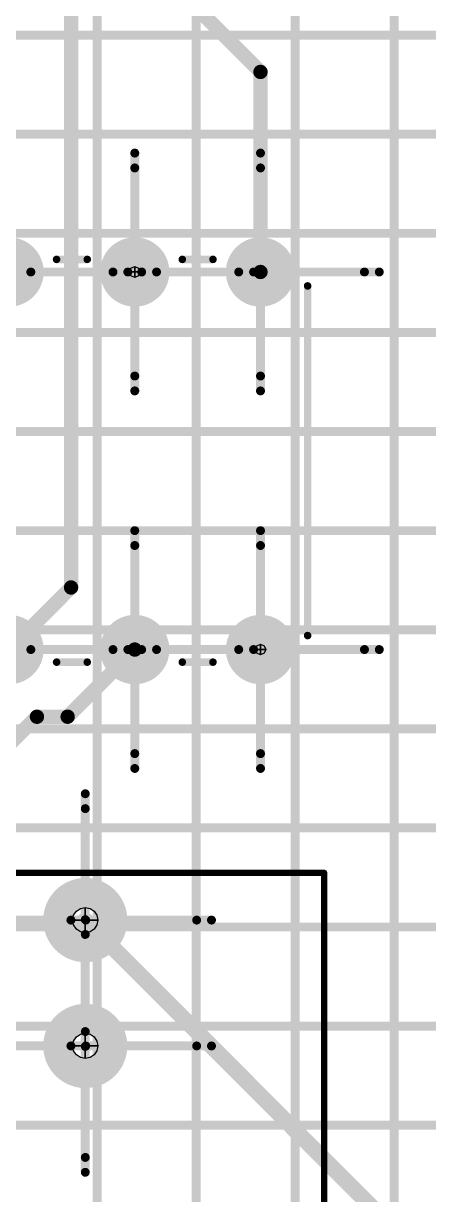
# Model space of a CAD drawing. Header units: millimetres. Extents: x 57 to 898, y 51 to 645.
# Drawn here: x 299.07 to 307.26, y 348.02 to 371.66 of the extents above; entities that cross this region are included whole.
import ezdxf

# ---------------------------------------------------------------- set-up
doc = ezdxf.new("R2010")
doc.units = ezdxf.units.MM
for name, color, linetype in [('Mechanical11', 56, 'Continuous'), ('Mechanical12', 56, 'Continuous'), ('Mechanical7', 56, 'Continuous'), ('Mechanical9', 56, 'Continuous')]:
    doc.layers.add(name, color=color, linetype=linetype)

msp = doc.modelspace()

# ---------------------------------------------------------------- linework, layer by layer
at = {"layer": 'Mechanical11', "color": 7}
for p, q in [((301.248, 366.567), (301.217, 366.643)), ((301.217, 366.643), (301.325, 366.643)), ((301.325, 366.643), (301.433, 366.643)), ((301.325, 366.535), (301.325, 366.643)), ((301.325, 366.643), (301.325, 366.535)), ((301.433, 366.643), (301.401, 366.567)), ((303.788, 366.567), (303.757, 366.643)), ((303.757, 366.643), (303.865, 366.643)), ((303.865, 366.643), (303.973, 366.643)), ((303.865, 366.535), (303.865, 366.643)), ((303.865, 366.643), (303.865, 366.535)), ((303.973, 366.643), (303.941, 366.567)), ((301.325, 366.535), (301.248, 366.567)), ((301.401, 366.567), (301.325, 366.535)), ((303.865, 366.535), (303.788, 366.567)), ((303.941, 366.567), (303.865, 366.535)), ((301.248, 358.947), (301.217, 359.023)), ((301.217, 359.023), (301.325, 359.023)), ((301.325, 358.915), (301.248, 358.947)), ((301.325, 359.023), (301.433, 359.023)), ((301.325, 358.915), (301.325, 359.023)), ((301.325, 359.023), (301.325, 358.915)), ((301.401, 358.947), (301.325, 358.915)), ((301.433, 359.023), (301.401, 358.947)), ((303.788, 358.947), (303.757, 359.023)), ((303.757, 359.023), (303.865, 359.023)), ((303.865, 358.915), (303.788, 358.947)), ((303.865, 359.023), (303.973, 359.023)), ((303.865, 358.915), (303.865, 359.023)), ((303.865, 359.023), (303.865, 358.915)), ((303.941, 358.947), (303.865, 358.915)), ((303.973, 359.023), (303.941, 358.947)), ((300.07, 353.563), (300.089, 353.661)), ((300.089, 353.661), (300.145, 353.744)), ((300.145, 353.744), (300.227, 353.799)), ((300.227, 353.799), (300.325, 353.818)), ((300.325, 353.818), (300.325, 353.563)), ((300.325, 353.563), (300.325, 353.818)), ((300.325, 353.818), (300.422, 353.799)), ((300.422, 353.799), (300.505, 353.744)), ((300.505, 353.744), (300.56, 353.661)), ((300.56, 353.661), (300.58, 353.563)), ((300.325, 353.563), (300.07, 353.563)), ((300.58, 353.563), (300.325, 353.563)), ((300.145, 351.204), (300.227, 351.259)), ((300.227, 351.259), (300.325, 351.278)), ((300.325, 351.278), (300.325, 351.023)), ((300.325, 351.023), (300.325, 351.278)), ((300.325, 351.278), (300.422, 351.259)), ((300.422, 351.259), (300.505, 351.204)), ((300.07, 351.023), (300.089, 351.121)), ((300.325, 351.023), (300.07, 351.023)), ((300.089, 351.121), (300.145, 351.204)), ((300.58, 351.023), (300.325, 351.023)), ((300.505, 351.204), (300.56, 351.121)), ((300.56, 351.121), (300.58, 351.023))]:
    msp.add_line(p, q, dxfattribs=at)
at = {"layer": 'Mechanical12', "color": 7}
for p, q in [((301.217, 366.643), (301.248, 366.72)), ((301.325, 366.643), (301.217, 366.643)), ((301.248, 366.72), (301.325, 366.752)), ((301.325, 366.752), (301.325, 366.643)), ((301.325, 366.643), (301.325, 366.752)), ((301.325, 366.752), (301.401, 366.72)), ((301.433, 366.643), (301.325, 366.643)), ((301.401, 366.72), (301.433, 366.643)), ((303.757, 366.643), (303.788, 366.72)), ((303.865, 366.643), (303.757, 366.643)), ((303.788, 366.72), (303.865, 366.752)), ((303.865, 366.752), (303.865, 366.643)), ((303.865, 366.643), (303.865, 366.752)), ((303.865, 366.752), (303.941, 366.72)), ((303.973, 366.643), (303.865, 366.643)), ((303.941, 366.72), (303.973, 366.643)), ((301.217, 359.023), (301.248, 359.1)), ((301.248, 359.1), (301.325, 359.132)), ((301.325, 359.132), (301.325, 359.023)), ((301.325, 359.023), (301.325, 359.132)), ((301.325, 359.132), (301.401, 359.1)), ((301.401, 359.1), (301.433, 359.023)), ((303.757, 359.023), (303.788, 359.1)), ((303.788, 359.1), (303.865, 359.132)), ((303.865, 359.132), (303.865, 359.023)), ((303.865, 359.023), (303.865, 359.132)), ((303.865, 359.132), (303.941, 359.1)), ((303.941, 359.1), (303.973, 359.023)), ((301.325, 359.023), (301.217, 359.023)), ((301.433, 359.023), (301.325, 359.023)), ((303.865, 359.023), (303.757, 359.023)), ((303.973, 359.023), (303.865, 359.023)), ((300.07, 353.563), (300.325, 353.563)), ((300.089, 353.466), (300.07, 353.563)), ((300.145, 353.383), (300.089, 353.466)), ((300.227, 353.328), (300.145, 353.383)), ((300.325, 353.308), (300.325, 353.563)), ((300.325, 353.563), (300.58, 353.563)), ((300.325, 353.563), (300.325, 353.308)), ((300.505, 353.383), (300.422, 353.328)), ((300.56, 353.466), (300.505, 353.383)), ((300.58, 353.563), (300.56, 353.466)), ((300.325, 353.308), (300.227, 353.328)), ((300.422, 353.328), (300.325, 353.308)), ((300.07, 351.023), (300.325, 351.023)), ((300.089, 350.926), (300.07, 351.023)), ((300.325, 350.768), (300.325, 351.023)), ((300.325, 351.023), (300.58, 351.023)), ((300.325, 351.023), (300.325, 350.768)), ((300.58, 351.023), (300.56, 350.926)), ((300.145, 350.843), (300.089, 350.926)), ((300.227, 350.788), (300.145, 350.843)), ((300.325, 350.768), (300.227, 350.788)), ((300.422, 350.788), (300.325, 350.768)), ((300.505, 350.843), (300.422, 350.788)), ((300.56, 350.926), (300.505, 350.843))]:
    msp.add_line(p, q, dxfattribs=at)
for points, const_width in [([(300.037, 360.276), (300.037, 380.273)], 0.29), ([(301.079, 373.466), (303.865, 370.68)], 0.29), ([(303.865, 366.643), (303.865, 370.68)], 0.29), ([(299.745, 366.897), (300.365, 366.897)], 0.152), ([(302.285, 366.897), (302.905, 366.897)], 0.152), ([(304.817, 359.305), (304.817, 366.362)], 0.152), ([(298.785, 359.023), (300.037, 360.276)], 0.29), ([(299.969, 357.667), (301.325, 359.023)], 0.29), ([(299.745, 358.769), (300.365, 358.769)], 0.152), ([(302.285, 358.769), (302.905, 358.769)], 0.152), ([(295.245, 353.563), (299.349, 357.667)], 0.29), ([(299.349, 357.667), (299.969, 357.667)], 0.29), ([(285.339, 354.516), (305.151, 354.516)], 0.127), ([(305.151, 338.285), (305.151, 354.516)], 0.127), ([(300.325, 353.563), (306.713, 347.175)], 0.323)]:
    msp.add_lwpolyline(points, dxfattribs=dict(at, const_width=const_width))
for points, const_width in [([(303.792, 370.68, 1), (303.937, 370.68, 1)], 0.145), ([(303.792, 370.68, 1), (303.937, 370.68, 1)], 0.145), ([(299.185, 366.643, 1), (298.385, 366.643, 1)], 0.6), ([(299.185, 366.643, 1), (298.385, 366.643, 1)], 0.6), ([(301.725, 366.643, 1), (300.925, 366.643, 1)], 0.6), ([(301.725, 366.643, 1), (300.925, 366.643, 1)], 0.6), ([(304.265, 366.643, 1), (303.465, 366.643, 1)], 0.6), ([(304.265, 366.643, 1), (303.465, 366.643, 1)], 0.6), ([(299.035, 366.643, 1), (299.335, 366.643, 1)], 0.3), ([(299.035, 366.643, 1), (299.335, 366.643, 1)], 0.3), ([(299.707, 366.897, 1), (299.783, 366.897, 1)], 0.0762), ([(300.327, 366.897, 1), (300.403, 366.897, 1)], 0.0762), ([(300.775, 366.643, 1), (301.075, 366.643, 1)], 0.3), ([(300.775, 366.643, 1), (301.075, 366.643, 1)], 0.3), ([(301.575, 366.643, 1), (301.875, 366.643, 1)], 0.3), ([(301.575, 366.643, 1), (301.875, 366.643, 1)], 0.3), ([(302.247, 366.897, 1), (302.323, 366.897, 1)], 0.0762), ([(302.867, 366.897, 1), (302.943, 366.897, 1)], 0.0762), ([(303.315, 366.643, 1), (303.615, 366.643, 1)], 0.3), ([(303.315, 366.643, 1), (303.615, 366.643, 1)], 0.3), ([(304.115, 366.643, 1), (304.415, 366.643, 1)], 0.3), ([(304.115, 366.643, 1), (304.415, 366.643, 1)], 0.3), ([(303.792, 366.643, 1), (303.937, 366.643, 1)], 0.145), ([(304.779, 366.362, 1), (304.855, 366.362, 1)], 0.0762), ([(299.965, 360.276, 1), (300.11, 360.276, 1)], 0.145), ([(299.965, 360.276, 1), (300.11, 360.276, 1)], 0.145), ([(299.185, 359.023, 1), (298.385, 359.023, 1)], 0.6), ([(299.185, 359.023, 1), (298.385, 359.023, 1)], 0.6), ([(301.725, 359.023, 1), (300.925, 359.023, 1)], 0.6), ([(301.725, 359.023, 1), (300.925, 359.023, 1)], 0.6), ([(304.265, 359.023, 1), (303.465, 359.023, 1)], 0.6), ([(304.265, 359.023, 1), (303.465, 359.023, 1)], 0.6), ([(299.035, 359.023, 1), (299.335, 359.023, 1)], 0.3), ([(299.035, 359.023, 1), (299.335, 359.023, 1)], 0.3), ([(300.775, 359.023, 1), (301.075, 359.023, 1)], 0.3), ([(300.775, 359.023, 1), (301.075, 359.023, 1)], 0.3), ([(301.575, 359.023, 1), (301.875, 359.023, 1)], 0.3), ([(301.575, 359.023, 1), (301.875, 359.023, 1)], 0.3), ([(303.315, 359.023, 1), (303.615, 359.023, 1)], 0.3), ([(303.315, 359.023, 1), (303.615, 359.023, 1)], 0.3), ([(304.115, 359.023, 1), (304.415, 359.023, 1)], 0.3), ([(304.115, 359.023, 1), (304.415, 359.023, 1)], 0.3), ([(304.779, 359.305, 1), (304.855, 359.305, 1)], 0.0762), ([(301.252, 359.023, 1), (301.397, 359.023, 1)], 0.145), ([(299.707, 358.769, 1), (299.783, 358.769, 1)], 0.0762), ([(300.327, 358.769, 1), (300.403, 358.769, 1)], 0.0762), ([(302.247, 358.769, 1), (302.323, 358.769, 1)], 0.0762), ([(302.867, 358.769, 1), (302.943, 358.769, 1)], 0.0762), ([(299.276, 357.667, 1), (299.421, 357.667, 1)], 0.145), ([(299.276, 357.667, 1), (299.421, 357.667, 1)], 0.145), ([(299.896, 357.667, 1), (300.041, 357.667, 1)], 0.145), ([(299.896, 357.667, 1), (300.041, 357.667, 1)], 0.145), ([(305.119, 354.516, 1), (305.183, 354.516, 1)], 0.0635), ([(305.119, 354.516, 1), (305.183, 354.516, 1)], 0.0635), ([(300.875, 353.563, 1), (299.775, 353.563, 1)], 0.6), ([(300.875, 353.563, 1), (299.775, 353.563, 1)], 0.6), ([(299.625, 353.563, 1), (299.925, 353.563, 1)], 0.3), ([(299.625, 353.563, 1), (299.925, 353.563, 1)], 0.3), ([(300.725, 353.563, 1), (301.025, 353.563, 1)], 0.3), ([(300.725, 353.563, 1), (301.025, 353.563, 1)], 0.3), ([(300.244, 353.563, 1), (300.406, 353.563, 1)], 0.161), ([(300.875, 351.023, 1), (299.775, 351.023, 1)], 0.6), ([(300.875, 351.023, 1), (299.775, 351.023, 1)], 0.6), ([(299.625, 351.023, 1), (299.925, 351.023, 1)], 0.3), ([(299.625, 351.023, 1), (299.925, 351.023, 1)], 0.3), ([(300.725, 351.023, 1), (301.025, 351.023, 1)], 0.3), ([(300.725, 351.023, 1), (301.025, 351.023, 1)], 0.3)]:
    msp.add_lwpolyline(points, format="xyb", close=True, dxfattribs=dict(at, const_width=const_width))
at = {"layer": 'Mechanical7', "color": 7, "const_width": 0.18}
for points in [[(301.325, 364.243), (301.325, 369.043)], [(303.865, 364.243), (303.865, 369.043)], [(301.325, 364.543), (301.325, 368.743)], [(303.865, 364.543), (303.865, 368.743)], [(296.385, 366.643), (301.185, 366.643)], [(296.685, 366.643), (300.885, 366.643)], [(298.925, 366.643), (303.725, 366.643)], [(299.225, 366.643), (303.425, 366.643)], [(301.465, 366.643), (306.265, 366.643)], [(301.765, 366.643), (305.965, 366.643)], [(301.325, 356.623), (301.325, 361.423)], [(303.865, 356.623), (303.865, 361.423)], [(301.325, 356.923), (301.325, 361.123)], [(303.865, 356.923), (303.865, 361.123)], [(296.385, 359.023), (301.185, 359.023)], [(296.685, 359.023), (300.885, 359.023)], [(298.925, 359.023), (303.725, 359.023)], [(299.225, 359.023), (303.425, 359.023)], [(301.465, 359.023), (306.265, 359.023)], [(301.765, 359.023), (305.965, 359.023)], [(300.325, 351.013), (300.325, 356.113)], [(300.325, 351.313), (300.325, 355.813)], [(295.235, 353.563), (300.335, 353.563)], [(295.535, 353.563), (300.035, 353.563)], [(297.775, 353.563), (302.875, 353.563)], [(298.075, 353.563), (302.575, 353.563)], [(300.325, 348.473), (300.325, 353.573)], [(300.325, 348.773), (300.325, 353.273)], [(295.235, 351.023), (300.335, 351.023)], [(295.535, 351.023), (300.035, 351.023)], [(297.775, 351.023), (302.875, 351.023)], [(298.075, 351.023), (302.575, 351.023)]]:
    msp.add_lwpolyline(points, dxfattribs=at)
at = {"layer": 'Mechanical7', "color": 7, "const_width": 0.09}
for points in [[(301.28, 369.043, 1), (301.37, 369.043, 1)], [(303.82, 369.043, 1), (303.91, 369.043, 1)], [(301.28, 368.743, 1), (301.37, 368.743, 1)], [(303.82, 368.743, 1), (303.91, 368.743, 1)], [(299.18, 366.643, 1), (299.27, 366.643, 1)], [(300.84, 366.643, 1), (300.93, 366.643, 1)], [(301.14, 366.643, 1), (301.23, 366.643, 1)], [(301.42, 366.643, 1), (301.51, 366.643, 1)], [(301.72, 366.643, 1), (301.81, 366.643, 1)], [(303.38, 366.643, 1), (303.47, 366.643, 1)], [(303.68, 366.643, 1), (303.77, 366.643, 1)], [(305.92, 366.643, 1), (306.01, 366.643, 1)], [(306.22, 366.643, 1), (306.31, 366.643, 1)], [(301.28, 364.543, 1), (301.37, 364.543, 1)], [(303.82, 364.543, 1), (303.91, 364.543, 1)], [(301.28, 364.243, 1), (301.37, 364.243, 1)], [(303.82, 364.243, 1), (303.91, 364.243, 1)], [(301.28, 361.423, 1), (301.37, 361.423, 1)], [(303.82, 361.423, 1), (303.91, 361.423, 1)], [(301.28, 361.123, 1), (301.37, 361.123, 1)], [(303.82, 361.123, 1), (303.91, 361.123, 1)], [(299.18, 359.023, 1), (299.27, 359.023, 1)], [(300.84, 359.023, 1), (300.93, 359.023, 1)], [(301.14, 359.023, 1), (301.23, 359.023, 1)], [(301.42, 359.023, 1), (301.51, 359.023, 1)], [(301.72, 359.023, 1), (301.81, 359.023, 1)], [(303.38, 359.023, 1), (303.47, 359.023, 1)], [(303.68, 359.023, 1), (303.77, 359.023, 1)], [(305.92, 359.023, 1), (306.01, 359.023, 1)], [(306.22, 359.023, 1), (306.31, 359.023, 1)], [(301.28, 356.923, 1), (301.37, 356.923, 1)], [(303.82, 356.923, 1), (303.91, 356.923, 1)], [(301.28, 356.623, 1), (301.37, 356.623, 1)], [(303.82, 356.623, 1), (303.91, 356.623, 1)], [(300.28, 356.113, 1), (300.37, 356.113, 1)], [(300.28, 355.813, 1), (300.37, 355.813, 1)], [(299.99, 353.563, 1), (300.08, 353.563, 1)], [(300.28, 353.573, 1), (300.37, 353.573, 1)], [(300.29, 353.563, 1), (300.38, 353.563, 1)], [(302.53, 353.563, 1), (302.62, 353.563, 1)], [(302.83, 353.563, 1), (302.92, 353.563, 1)], [(300.28, 353.273, 1), (300.37, 353.273, 1)], [(300.28, 351.313, 1), (300.37, 351.313, 1)], [(299.99, 351.023, 1), (300.08, 351.023, 1)], [(300.28, 351.013, 1), (300.37, 351.013, 1)], [(300.29, 351.023, 1), (300.38, 351.023, 1)], [(302.53, 351.023, 1), (302.62, 351.023, 1)], [(302.83, 351.023, 1), (302.92, 351.023, 1)], [(300.28, 348.773, 1), (300.37, 348.773, 1)], [(300.28, 348.473, 1), (300.37, 348.473, 1)]]:
    msp.add_lwpolyline(points, format="xyb", close=True, dxfattribs=at)
at = {"layer": 'Mechanical9', "color": 7, "const_width": 0.18}
for points in [[(300.565, 337.423), (300.565, 518.023)], [(302.565, 337.423), (302.565, 518.023)], [(304.565, 337.423), (304.565, 518.023)], [(306.565, 337.423), (306.565, 518.023)], [(252.565, 371.423), (373.665, 371.423)], [(252.565, 369.423), (373.665, 369.423)], [(252.565, 367.423), (373.665, 367.423)], [(252.565, 365.423), (373.665, 365.423)], [(252.565, 363.423), (373.665, 363.423)], [(252.565, 361.423), (373.665, 361.423)], [(252.565, 359.423), (373.665, 359.423)], [(252.565, 357.423), (373.665, 357.423)], [(252.565, 355.423), (373.665, 355.423)], [(252.565, 353.423), (373.665, 353.423)], [(252.565, 351.423), (373.665, 351.423)], [(252.565, 349.423), (373.665, 349.423)]]:
    msp.add_lwpolyline(points, dxfattribs=at)

doc.saveas('drawing.dxf')
